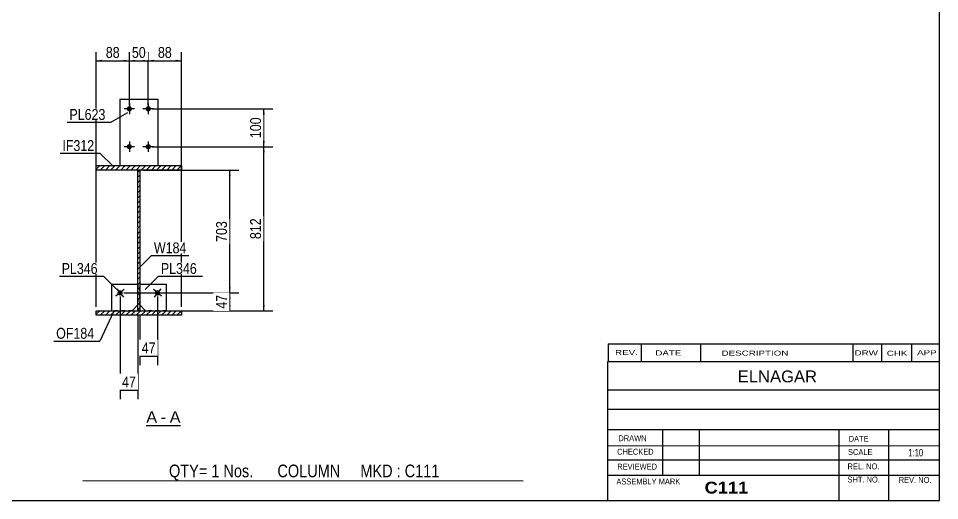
# Model space of a CAD drawing. Header units: millimetres. Extents: x -338 to 64, y -146 to 131.
# Drawn here: x -178.8 to 64.3, y -146.2 to -18.9 of the extents above; entities that cross this region are included whole.
import ezdxf

# ---------------------------------------------------------------- set-up
doc = ezdxf.new("R2010")
doc.units = ezdxf.units.MM
doc.linetypes.add('DXK_LINE_DOT1', pattern=[1.8814, 0.9407, -0.9407])
doc.styles.add('Arial', font='ARIAL.TTF', dxfattribs={"height": 0.2})
doc.styles.add('Arial Bold', font='ARIALBD.TTF', dxfattribs={"height": 0.2})
doc.styles.add('Arial Narrow', font='ARIALN.TTF', dxfattribs={"height": 0.2})

# ---------------------------------------------------------------- blocks, each defined once
blk = doc.blocks.new('Unknown-627317361-1209')
at = {"color": 5, "linetype": 'Continuous'}
for p, q in [((64.31, -146.18), (64.31, 130.82)), ((-335.69, -146.18), (64.31, -146.18))]:
    blk.add_line(p, q, dxfattribs=at)
blk = doc.blocks.new('Unknown-627317361-12 - 3288')
at = {"color": 7, "linetype": 'Continuous'}
blk.add_line((-145.04, -126.39), (-136.01, -126.39), dxfattribs=at)
at = {"color": 0, "linetype": 'Continuous'}
blk.add_wipeout([(-142.2, -125.64), (-142.2, -122.44), (-145.04, -122.44), (-145.04, -125.64)], dxfattribs=at)
blk.add_wipeout([(-139.82, -125.64), (-139.82, -122.44), (-141.24, -122.44), (-141.24, -125.64)], dxfattribs=at)
at = {"color": 96, "linetype": 'Continuous', "style": 'Arial'}
blk.add_text('A', height=3.06, dxfattribs=at).set_placement((-145.04, -125.64))
at = {"color": 0, "linetype": 'Continuous'}
blk.add_wipeout([(-136.01, -125.64), (-136.01, -122.44), (-138.86, -122.44), (-138.86, -125.64)], dxfattribs=at)
at = {"color": 96, "linetype": 'Continuous', "style": 'Arial'}
for s, p in [('A', (-138.86, -125.64)), ('-', (-141.24, -125.64))]:
    blk.add_text(s, height=3.06, dxfattribs=at).set_placement(p)
blk = doc.blocks.new('Part-627317361-3304 - 3288')
at = {"color": 2, "linetype": 'Continuous'}
for p, q in [((-146.77, -89.04), (-139.77, -89.04)), ((-139.77, -89.04), (-139.77, -96.04)), ((-145.27, -96.04), (-146.77, -94.54))]:
    blk.add_line(p, q, dxfattribs=at)
at = {"color": 7, "linetype": 'DXK_LINE_DOT1'}
for p, q in [((-146.77, -94.54), (-146.77, -89.04)), ((-139.77, -96.04), (-145.27, -96.04))]:
    blk.add_line(p, q, dxfattribs=at)
blk = doc.blocks.new('Part-627317361-3313 - 3288')
at = {"linetype": 'Continuous'}
h = blk.add_hatch(dxfattribs=at)
h.set_pattern_fill('', scale=0.3, style=0, pattern_type=0)
h.set_pattern_definition([(45, (-146.7743, -58.9437), (-0.67352, 0.67352), [])])
h.paths.add_polyline_path([(-146.77, -96.04), (-146.77, -58.94), (-147.27, -58.94), (-147.27, -96.04)])
at = {"color": 2, "linetype": 'Continuous'}
for p, q in [((-147.27, -73.94), (-147.27, -58.94)), ((-147.27, -58.94), (-146.77, -58.94)), ((-146.77, -58.94), (-146.77, -73.94)), ((-147.27, -96.04), (-147.27, -74.04)), ((-146.77, -74.04), (-146.77, -96.04)), ((-146.77, -96.04), (-147.27, -96.04))]:
    blk.add_line(p, q, dxfattribs=at)
blk = doc.blocks.new('Part-627317361-3289 - 3288')
at = {"linetype": 'Continuous'}
h = blk.add_hatch(dxfattribs=at)
h.set_pattern_fill('', scale=0.3, style=0, pattern_type=0)
h.set_pattern_definition([(45, (-135.7743, -96.0437), (-0.67352, 0.67352), [])])
h.paths.add_polyline_path([(-135.77, -97.24), (-135.77, -96.04), (-158.27, -96.04), (-158.27, -97.24)])
at = {"color": 2, "linetype": 'Continuous'}
for p, q in [((-158.27, -97.24), (-158.27, -96.04)), ((-158.27, -96.04), (-135.77, -96.04)), ((-135.77, -96.04), (-135.77, -97.24)), ((-135.77, -97.24), (-158.27, -97.24))]:
    blk.add_line(p, q, dxfattribs=at)
blk = doc.blocks.new('Part-627317361-3290 - 3288')
at = {"linetype": 'Continuous'}
h = blk.add_hatch(dxfattribs=at)
h.set_pattern_fill('', scale=0.3, style=0, pattern_type=0)
h.set_pattern_definition([(45, (-135.7743, -57.7437), (-0.67352, 0.67352), [])])
h.paths.add_polyline_path([(-135.77, -58.94), (-135.77, -57.74), (-158.27, -57.74), (-158.27, -58.94)])
at = {"color": 2, "linetype": 'Continuous'}
for p, q in [((-158.27, -58.94), (-158.27, -57.74)), ((-158.27, -57.74), (-135.77, -57.74)), ((-135.77, -57.74), (-135.77, -58.94)), ((-135.77, -58.94), (-158.27, -58.94))]:
    blk.add_line(p, q, dxfattribs=at)
blk = doc.blocks.new('Part-627317361-3299 - 3288')
at = {"color": 2, "linetype": 'Continuous'}
for p, q in [((-152.02, -40.24), (-142.02, -40.24)), ((-152.02, -40.24), (-152.02, -57.74)), ((-142.02, -40.24), (-142.02, -57.74))]:
    blk.add_line(p, q, dxfattribs=at)
at = {"color": 7, "linetype": 'DXK_LINE_DOT1'}
blk.add_line((-152.02, -57.74), (-142.02, -57.74), dxfattribs=at)
blk = doc.blocks.new('Part-627317361-3301 - 3288')
at = {"color": 2, "linetype": 'Continuous'}
for p, q in [((-154.27, -89.04), (-147.27, -89.04)), ((-154.27, -89.04), (-154.27, -96.04)), ((-147.27, -94.54), (-148.77, -96.04))]:
    blk.add_line(p, q, dxfattribs=at)
at = {"color": 7, "linetype": 'DXK_LINE_DOT1'}
for p, q in [((-147.27, -89.04), (-147.27, -94.54)), ((-148.77, -96.04), (-154.27, -96.04))]:
    blk.add_line(p, q, dxfattribs=at)
blk = doc.blocks.new('Bolt-627317361-3318 - 3288')
at = {"linetype": 'Continuous'}
for points in [[(-148.82, -42.74, -1), (-150.22, -42.74, -1)], [(-143.82, -42.74, -1), (-145.22, -42.74, -1)], [(-148.82, -52.74, -1), (-150.22, -52.74, -1)], [(-143.82, -52.74, -1), (-145.22, -52.74, -1)]]:
    blk.add_hatch(color=3, dxfattribs=at).paths.add_polyline_path(points)
at = {"color": 3, "linetype": 'Continuous'}
for p, q in [((-148.12, -42.74), (-150.92, -42.74)), ((-149.52, -41.34), (-149.52, -44.14)), ((-143.12, -42.74), (-145.92, -42.74)), ((-144.52, -41.34), (-144.52, -44.14)), ((-148.12, -52.74), (-150.92, -52.74)), ((-149.52, -51.34), (-149.52, -54.14)), ((-143.12, -52.74), (-145.92, -52.74)), ((-144.52, -51.34), (-144.52, -54.14))]:
    blk.add_line(p, q, dxfattribs=at)
blk = doc.blocks.new('Bolt-627317361-3320 - 3288')
at = {"linetype": 'Continuous'}
blk.add_hatch(color=3, dxfattribs=at).paths.add_polyline_path([(-151.43, -90.9, -1), (-152.52, -91.79, -1)])
at = {"color": 3, "linetype": 'Continuous'}
for p, q in [((-150.89, -90.46), (-153.06, -92.23)), ((-152.86, -90.26), (-151.09, -92.43))]:
    blk.add_line(p, q, dxfattribs=at)
blk = doc.blocks.new('Bolt-627317361-3323 - 3288')
at = {"linetype": 'Continuous'}
blk.add_hatch(color=3, dxfattribs=at).paths.add_polyline_path([(-141.53, -91.79, -1), (-142.62, -90.9, -1)])
at = {"color": 3, "linetype": 'Continuous'}
for p, q in [((-140.99, -92.23), (-143.16, -90.46)), ((-141.19, -90.26), (-142.96, -92.43))]:
    blk.add_line(p, q, dxfattribs=at)
blk = doc.blocks.new('StraightDimension-627317361-3434 - 3288')
at = {"linetype": 'Continuous'}
for points in [[(-145.27, -108.29), (-146.77, -108.04), (-145.27, -107.79)], [(-143.57, -107.79), (-142.07, -108.04), (-143.57, -108.29)]]:
    blk.add_hatch(color=7, dxfattribs=at).paths.add_polyline_path(points)
at = {"color": 7, "linetype": 'Continuous'}
for p, q in [((-142.07, -92.34), (-142.07, -110.44)), ((-146.77, -97.04), (-146.77, -110.44)), ((-146.77, -108.04), (-142.07, -108.04))]:
    blk.add_line(p, q, dxfattribs=at)
at = {"color": 0}
blk.add_wipeout([(-142, -107.89), (-142, -103.69), (-146.85, -103.69), (-146.85, -107.89)], dxfattribs=at)
at = {"color": 3, "style": 'Arial Narrow'}
blk.add_text('47', height=2.863, dxfattribs=at).set_placement((-146.25, -107.29))
blk = doc.blocks.new('StraightDimension-627317361-3425 - 3288')
at = {"linetype": 'Continuous'}
for points in [[(-114.27, -54.24), (-114.02, -52.74), (-113.77, -54.24)], [(-113.77, -94.54), (-114.02, -96.04), (-114.27, -94.54)]]:
    blk.add_hatch(color=7, dxfattribs=at).paths.add_polyline_path(points)
at = {"color": 7, "linetype": 'Continuous'}
for p, q in [((-143.52, -52.74), (-111.62, -52.74)), ((-114.02, -96.04), (-114.02, -52.74)), ((-134.77, -96.04), (-111.62, -96.04))]:
    blk.add_line(p, q, dxfattribs=at)
at = {"color": 0}
blk.add_wipeout([(-114.17, -71.05), (-118.37, -71.05), (-118.37, -77.74), (-114.17, -77.74)], dxfattribs=at)
at = {"color": 3, "style": 'Arial Narrow'}
blk.add_text('812', height=2.863, rotation=90.0002, dxfattribs=at).set_placement((-114.77, -77.14))
blk = doc.blocks.new('StraightDimension-627317361-3444 - 3288')
at = {"linetype": 'Continuous'}
for points in [[(-143.02, -30.29), (-144.52, -30.04), (-143.02, -29.79)], [(-137.27, -29.79), (-135.77, -30.04), (-137.27, -30.29)]]:
    blk.add_hatch(color=7, dxfattribs=at).paths.add_polyline_path(points)
at = {"color": 7, "linetype": 'Continuous'}
for p, q in [((-144.52, -41.74), (-144.52, -27.79)), ((-135.77, -95.04), (-135.77, -27.79)), ((-144.52, -30.04), (-135.77, -30.04))]:
    blk.add_line(p, q, dxfattribs=at)
at = {"color": 0}
blk.add_wipeout([(-137.72, -29.89), (-137.72, -25.69), (-142.58, -25.69), (-142.58, -29.89)], dxfattribs=at)
at = {"color": 3, "style": 'Arial Narrow'}
blk.add_text('88', height=2.863, dxfattribs=at).set_placement((-141.98, -29.29))
blk = doc.blocks.new('StraightDimension-627317361-3413 - 3288')
at = {"linetype": 'Continuous'}
for points in [[(-123.27, -60.44), (-123.02, -58.94), (-122.77, -60.44)], [(-122.77, -89.84), (-123.02, -91.34), (-123.27, -89.84)]]:
    blk.add_hatch(color=7, dxfattribs=at).paths.add_polyline_path(points)
at = {"color": 7, "linetype": 'Continuous'}
for p, q in [((-145.77, -58.94), (-120.62, -58.94)), ((-123.02, -91.34), (-123.02, -58.94)), ((-150.97, -91.34), (-120.62, -91.34))]:
    blk.add_line(p, q, dxfattribs=at)
at = {"color": 0}
blk.add_wipeout([(-123.17, -71.8), (-127.37, -71.8), (-127.37, -78.49), (-123.17, -78.49)], dxfattribs=at)
at = {"color": 3, "style": 'Arial Narrow'}
blk.add_text('703', height=2.863, rotation=90.0002, dxfattribs=at).set_placement((-123.77, -77.89))
blk = doc.blocks.new('StraightDimension-627317361-3414 - 3288')
at = {"linetype": 'Continuous'}
for points in [[(-123.27, -92.84), (-123.02, -91.34), (-122.77, -92.84)], [(-122.77, -94.54), (-123.02, -96.04), (-123.27, -94.54)]]:
    blk.add_hatch(color=7, dxfattribs=at).paths.add_polyline_path(points)
at = {"color": 7, "linetype": 'Continuous'}
for p, q in [((-150.97, -91.34), (-120.62, -91.34)), ((-123.02, -96.04), (-123.02, -91.34)), ((-145.77, -96.04), (-120.62, -96.04))]:
    blk.add_line(p, q, dxfattribs=at)
at = {"color": 0}
blk.add_wipeout([(-123.17, -91.27), (-127.37, -91.27), (-127.37, -96.12), (-123.17, -96.12)], dxfattribs=at)
at = {"color": 3, "style": 'Arial Narrow'}
blk.add_text('47', height=2.863, rotation=90.0002, dxfattribs=at).set_placement((-123.77, -95.52))
blk = doc.blocks.new('StraightDimension-627317361-3424 - 3288')
at = {"linetype": 'Continuous'}
for points in [[(-114.27, -44.24), (-114.02, -42.74), (-113.77, -44.24)], [(-113.77, -51.24), (-114.02, -52.74), (-114.27, -51.24)]]:
    blk.add_hatch(color=7, dxfattribs=at).paths.add_polyline_path(points)
at = {"color": 7, "linetype": 'Continuous'}
for p, q in [((-143.52, -42.74), (-111.62, -42.74)), ((-114.02, -52.74), (-114.02, -42.74)), ((-143.52, -52.74), (-111.62, -52.74))]:
    blk.add_line(p, q, dxfattribs=at)
at = {"color": 0}
blk.add_wipeout([(-114.17, -44.4), (-118.37, -44.4), (-118.37, -51.09), (-114.17, -51.09)], dxfattribs=at)
at = {"color": 3, "style": 'Arial Narrow'}
blk.add_text('100', height=2.863, rotation=90.0002, dxfattribs=at).set_placement((-114.77, -50.49))
blk = doc.blocks.new('StraightDimension-627317361-3439 - 3288')
at = {"linetype": 'Continuous'}
for points in [[(-150.47, -117.29), (-151.97, -117.04), (-150.47, -116.79)], [(-148.77, -116.79), (-147.27, -117.04), (-148.77, -117.29)]]:
    blk.add_hatch(color=7, dxfattribs=at).paths.add_polyline_path(points)
at = {"color": 7, "linetype": 'Continuous'}
for p, q in [((-151.97, -92.34), (-151.97, -119.44)), ((-147.27, -97.04), (-147.27, -119.44)), ((-151.97, -117.04), (-147.27, -117.04))]:
    blk.add_line(p, q, dxfattribs=at)
at = {"color": 0}
blk.add_wipeout([(-147.2, -116.89), (-147.2, -112.69), (-152.05, -112.69), (-152.05, -116.89)], dxfattribs=at)
at = {"color": 3, "style": 'Arial Narrow'}
blk.add_text('47', height=2.863, dxfattribs=at).set_placement((-151.45, -116.29))
blk = doc.blocks.new('StraightDimension-627317361-3445 - 3288')
at = {"linetype": 'Continuous'}
for points in [[(-148.02, -30.29), (-149.52, -30.04), (-148.02, -29.79)], [(-146.02, -29.79), (-144.52, -30.04), (-146.02, -30.29)]]:
    blk.add_hatch(color=7, dxfattribs=at).paths.add_polyline_path(points)
at = {"color": 7, "linetype": 'Continuous'}
for p, q in [((-149.52, -41.74), (-149.52, -27.79)), ((-144.52, -41.74), (-144.52, -27.79)), ((-149.52, -30.04), (-144.52, -30.04))]:
    blk.add_line(p, q, dxfattribs=at)
at = {"color": 0}
blk.add_wipeout([(-144.6, -29.89), (-144.6, -25.69), (-149.45, -25.69), (-149.45, -29.89)], dxfattribs=at)
at = {"color": 3, "style": 'Arial Narrow'}
blk.add_text('50', height=2.863, dxfattribs=at).set_placement((-148.85, -29.29))
blk = doc.blocks.new('StraightDimension-627317361-3446 - 3288')
at = {"linetype": 'Continuous'}
for points in [[(-156.77, -30.29), (-158.27, -30.04), (-156.77, -29.79)], [(-151.02, -29.79), (-149.52, -30.04), (-151.02, -30.29)]]:
    blk.add_hatch(color=7, dxfattribs=at).paths.add_polyline_path(points)
at = {"color": 7, "linetype": 'Continuous'}
for p, q in [((-158.27, -95.04), (-158.27, -27.79)), ((-149.52, -41.74), (-149.52, -27.79)), ((-158.27, -30.04), (-149.52, -30.04))]:
    blk.add_line(p, q, dxfattribs=at)
at = {"color": 0}
blk.add_wipeout([(-151.47, -29.89), (-151.47, -25.69), (-156.33, -25.69), (-156.33, -29.89)], dxfattribs=at)
at = {"color": 3, "style": 'Arial Narrow'}
blk.add_text('88', height=2.863, dxfattribs=at).set_placement((-155.73, -29.29))
blk = doc.blocks.new('CBS_CALLOFF-627317361-4779')
at = {"color": 7, "linetype": 'Continuous'}
blk.add_line((-161.81, -140.91), (-45.58, -140.93), dxfattribs=at)
at = {"color": 3, "linetype": 'Continuous', "style": 'Arial Narrow'}
blk.add_text('QTY= 1 Nos.      COLUMN     MKD : C111', height=3.3405, dxfattribs=at).set_placement((-139.05, -140.02))
blk = doc.blocks.new('CBS_NAME_BLOG-627317361-4780')
at = {"color": 7, "linetype": 'Continuous'}
for p, q in [((-23.28, -109.43), (64.24, -109.43)), ((-23.28, -146.14), (-23.28, -109.43)), ((-23.28, -116.96), (64.24, -116.96)), ((-23.2, -122.02), (64.31, -122.02)), ((-23.28, -127.39), (64.24, -127.39)), ((-8.75, -139.5), (-8.75, -127.4)), ((0.93, -139.47), (0.93, -127.4)), ((37.85, -146.14), (37.85, -127.41)), ((50.9, -146.14), (50.9, -127.39)), ((-23.27, -131.69), (64.31, -131.67)), ((-23.28, -135.44), (64.24, -135.44)), ((-23.28, -139.48), (64.24, -139.48)), ((-23.28, -146.18), (64.31, -146.18))]:
    blk.add_line(p, q, dxfattribs=at)
at = {"color": 3, "linetype": 'Continuous', "style": 'Arial'}
blk.add_text('ELNAGAR', height=3.133, dxfattribs=at).set_placement((11.05, -114.96))
at = {"color": 3, "linetype": 'Continuous'}
for s, height, style, width, p in [('DRAWN', 1.566, 'Arial', 0.9, (-20.45, -130.5)), ('DATE', 1.566, 'Arial', 0.9, (40.32, -130.66)), ('CHECKED', 1.566, 'Arial', 0.9, (-20.79, -134.07)), ('SCALE', 1.566, 'Arial', 0.9, (40.16, -134.14)), ('1:10', 1.957, 'Arial Narrow', 0.9, (56.05, -134.5)), ('REVIEWED', 1.566, 'Arial', 0.9, (-20.76, -137.99)), ('REL. NO.', 1.566, 'Arial', 0.9, (40.02, -137.94)), ('ASSEMBLY MARK', 1.5663, 'Arial', 0.9, (-20.98, -141.92)), ('SHT. NO.', 1.566, 'Arial', 0.9, (40.02, -141.4)), ('REV. NO.', 1.566, 'Arial', 0.9, (53.54, -141.5)), ('C111', 3.131, 'Arial Bold', 1.1, (2.3, -144.32))]:
    blk.add_text(s, height=height, dxfattribs=dict(at, style=style, width=width)).set_placement(p)
blk = doc.blocks.new('CBS_REVISION-627317361-4781')
at = {"color": 7, "linetype": 'Continuous'}
for p, q in [((-23.19, -104.8), (64.31, -104.8)), ((-23.19, -104.8), (-23.19, -109.43)), ((-14.4, -104.8), (-14.4, -109.43)), ((1.2, -104.8), (1.2, -109.37)), ((41.45, -104.8), (41.45, -109.43)), ((48.99, -104.8), (48.99, -109.43)), ((56.94, -104.8), (56.94, -109.43)), ((-23.19, -109.43), (64.3, -109.43))]:
    blk.add_line(p, q, dxfattribs=at)
at = {"color": 7, "style": 'Arial Narrow', "width": 1.7}
for s, height, p in [('REV.', 1.326, (-21.33, -107.75)), ('DATE', 1.326, (-10.71, -107.87)), ('DESCRIPTION', 1.3257, (6.77, -107.92)), ('DRW', 1.326, (41.88, -107.86)), ('CHK', 1.326, (50.37, -107.95)), ('APP', 1.326, (58.37, -107.8))]:
    blk.add_text(s, height=height, dxfattribs=at).set_placement(p)
blk = doc.blocks.new('Mark-627317361-3957 - 3288')
at = {"color": 7, "linetype": 'Continuous'}
blk.add_line((-153.74, -96.31), (-157.28, -104.05), dxfattribs=at)
at = {"color": 0}
blk.add_wipeout([(-158.78, -103.45), (-158.78, -100.45), (-168.83, -100.45), (-168.83, -103.45)], dxfattribs=at)
blk.add_wipeout([(-158.78, -103.45), (-158.78, -100.45), (-168.83, -100.45), (-168.83, -103.45)], dxfattribs=at)
at = {"color": 7, "linetype": 'Continuous'}
blk.add_line((-169.43, -104.05), (-157.28, -104.05), dxfattribs=at)
at = {"color": 3, "style": 'Arial Narrow'}
blk.add_text('OF184', height=2.863, dxfattribs=at).set_placement((-168.83, -103.45))
blk = doc.blocks.new('Mark-627317361-3960 - 3288')
at = {"color": 7, "linetype": 'Continuous'}
blk.add_line((-153.74, -58.01), (-157.28, -54.48), dxfattribs=at)
at = {"color": 0}
blk.add_wipeout([(-158.78, -53.88), (-158.78, -50.88), (-167.19, -50.88), (-167.19, -53.88)], dxfattribs=at)
blk.add_wipeout([(-158.78, -53.88), (-158.78, -50.88), (-167.19, -50.88), (-167.19, -53.88)], dxfattribs=at)
at = {"color": 7, "linetype": 'Continuous'}
blk.add_line((-167.79, -54.48), (-157.28, -54.48), dxfattribs=at)
at = {"color": 3, "style": 'Arial Narrow'}
blk.add_text('IF312', height=2.863, dxfattribs=at).set_placement((-167.19, -53.88))
blk = doc.blocks.new('Mark-627317361-3963 - 3288')
at = {"color": 7, "linetype": 'Continuous'}
blk.add_line((-149.99, -43.77), (-154.32, -46.27), dxfattribs=at)
at = {"color": 0}
blk.add_wipeout([(-155.82, -45.67), (-155.82, -42.67), (-165.33, -42.67), (-165.33, -45.67)], dxfattribs=at)
blk.add_wipeout([(-155.82, -45.67), (-155.82, -42.67), (-165.33, -42.67), (-165.33, -45.67)], dxfattribs=at)
at = {"color": 7, "linetype": 'Continuous'}
blk.add_line((-165.93, -46.27), (-154.32, -46.27), dxfattribs=at)
at = {"color": 3, "style": 'Arial Narrow'}
blk.add_text('PL623', height=2.863, dxfattribs=at).set_placement((-165.33, -45.67))
blk = doc.blocks.new('Mark-627317361-3966 - 3288')
at = {"color": 7, "linetype": 'Continuous'}
blk.add_line((-152.84, -90.47), (-156.38, -86.94), dxfattribs=at)
at = {"color": 0}
blk.add_wipeout([(-157.88, -86.34), (-157.88, -83.34), (-167.38, -83.34), (-167.38, -86.34)], dxfattribs=at)
blk.add_wipeout([(-157.88, -86.34), (-157.88, -83.34), (-167.38, -83.34), (-167.38, -86.34)], dxfattribs=at)
at = {"color": 7, "linetype": 'Continuous'}
blk.add_line((-167.98, -86.94), (-156.38, -86.94), dxfattribs=at)
at = {"color": 3, "style": 'Arial Narrow'}
blk.add_text('PL346', height=2.863, dxfattribs=at).set_placement((-167.38, -86.34))
blk = doc.blocks.new('Mark-627317361-3969 - 3288')
at = {"color": 0}
blk.add_wipeout([(-131.71, -86.34), (-131.71, -83.34), (-141.21, -83.34), (-141.21, -86.34)], dxfattribs=at)
blk.add_wipeout([(-131.71, -86.34), (-131.71, -83.34), (-141.21, -83.34), (-141.21, -86.34)], dxfattribs=at)
at = {"color": 7, "linetype": 'Continuous'}
for p, q in [((-145.34, -90.47), (-141.81, -86.94)), ((-141.81, -86.94), (-130.21, -86.94))]:
    blk.add_line(p, q, dxfattribs=at)
at = {"color": 3, "style": 'Arial Narrow'}
blk.add_text('PL346', height=2.863, dxfattribs=at).set_placement((-141.21, -86.34))
blk = doc.blocks.new('Mark-627317361-3972 - 3288')
at = {"color": 0}
blk.add_wipeout([(-134.44, -80.88), (-134.44, -77.88), (-143.03, -77.88), (-143.03, -80.88)], dxfattribs=at)
blk.add_wipeout([(-134.44, -80.88), (-134.44, -77.88), (-143.03, -77.88), (-143.03, -80.88)], dxfattribs=at)
at = {"color": 7, "linetype": 'Continuous'}
for p, q in [((-147.17, -85.02), (-143.63, -81.48)), ((-143.63, -81.48), (-133.84, -81.48))]:
    blk.add_line(p, q, dxfattribs=at)
at = {"color": 3, "style": 'Arial Narrow'}
blk.add_text('W184', height=2.863, dxfattribs=at).set_placement((-143.03, -80.88))

msp = doc.modelspace()

# ---------------------------------------------------------------- block references
for name in ['Unknown-627317361-1209', 'Part-627317361-3299 - 3288', 'Bolt-627317361-3318 - 3288', 'Part-627317361-3290 - 3288', 'Part-627317361-3313 - 3288', 'Part-627317361-3301 - 3288', 'Part-627317361-3304 - 3288', 'Bolt-627317361-3320 - 3288', 'Bolt-627317361-3323 - 3288', 'Part-627317361-3289 - 3288', 'CBS_REVISION-627317361-4781', 'CBS_NAME_BLOG-627317361-4780', 'CBS_CALLOFF-627317361-4779']:
    msp.add_blockref(name, (0, 0))

# ---------------------------------------------------------------- next in the draw order: block references
for name in ['StraightDimension-627317361-3434 - 3288', 'Mark-627317361-3957 - 3288', 'Unknown-627317361-12 - 3288']:
    msp.add_blockref(name, (0, 0))

# ---------------------------------------------------------------- next in the draw order: block references
msp.add_blockref('StraightDimension-627317361-3425 - 3288', (0, 0))

# ---------------------------------------------------------------- next in the draw order: block references
msp.add_blockref('StraightDimension-627317361-3444 - 3288', (0, 0))

# ---------------------------------------------------------------- next in the draw order: block references
for name in ['StraightDimension-627317361-3424 - 3288', 'StraightDimension-627317361-3413 - 3288']:
    msp.add_blockref(name, (0, 0))

# ---------------------------------------------------------------- next in the draw order: block references
for name in ['StraightDimension-627317361-3445 - 3288', 'StraightDimension-627317361-3414 - 3288']:
    msp.add_blockref(name, (0, 0))

# ---------------------------------------------------------------- next in the draw order: block references
for name in ['Mark-627317361-3969 - 3288', 'StraightDimension-627317361-3439 - 3288']:
    msp.add_blockref(name, (0, 0))

# ---------------------------------------------------------------- next in the draw order: block references
for name in ['StraightDimension-627317361-3446 - 3288', 'Mark-627317361-3972 - 3288']:
    msp.add_blockref(name, (0, 0))

# ---------------------------------------------------------------- next in the draw order: block references
for name in ['Mark-627317361-3963 - 3288', 'Mark-627317361-3960 - 3288', 'Mark-627317361-3966 - 3288']:
    msp.add_blockref(name, (0, 0))

doc.saveas('drawing.dxf')
